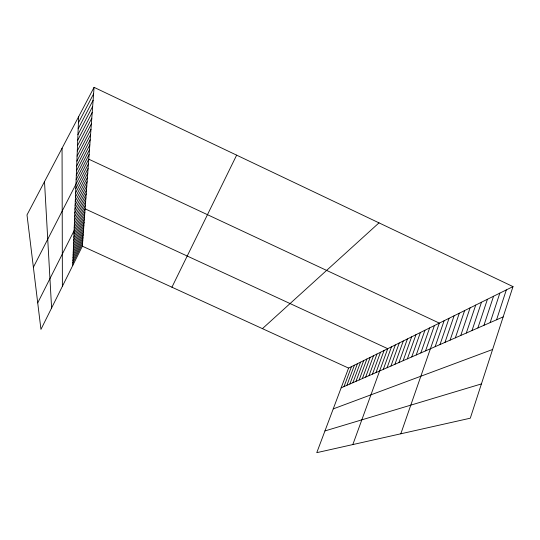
<?xml version="1.0" encoding="UTF-8"?>
<svg xmlns="http://www.w3.org/2000/svg" width="540" height="540" viewBox="0 0 540 540"><rect width="100%" height="100%" fill="white"/><g stroke="black" fill="none" stroke-linecap="round" stroke-linejoin="round"><path stroke-width="0.81" d="M72.698 265.599L78.658 116.66M94.068 87.338L27 214.927L40.952 329.387L82.357 246.186L94.068 87.338L513 286.598L470.293 418.196L316.778 452.662L348.57 368.091L513 286.598M496.564 319.788L506.324 289.906M490.151 322.596L499.844 293.119M483.928 325.323L493.553 296.237M477.887 327.969L487.438 299.268M472.014 330.541L481.491 302.218M466.304 333.038L475.713 305.08M460.755 335.468L470.09 307.868M455.355 337.831L464.623 310.574M450.097 340.132L459.297 313.22M444.98 342.374L454.106 315.785M439.992 344.56L449.057 318.29M435.139 346.687L444.13 320.733M425.561 350.879L434.417 325.546M400.815 433.796L439.331 323.109L88.769 159.179L33.379 267.253M420.836 352.944L429.624 327.922M416.239 354.962L424.953 330.237M407.383 358.837L415.962 334.692M411.757 356.92L420.404 332.492M403.124 360.7L411.635 336.839M398.965 362.522L407.41 338.931M390.947 366.032L399.256 342.974M394.909 364.298L403.286 340.976M383.299 369.38L391.487 346.822M387.079 367.726L395.327 344.918M352.829 444.569L387.733 348.685L85.111 208.852L37.719 302.886M372.479 374.119L380.477 352.283M376.002 372.58L384.062 350.501M365.661 377.109L373.538 355.718M369.029 375.631L376.967 354.017M359.134 379.964L366.896 359.012M362.36 378.554L370.177 357.386M355.975 381.348L363.677 360.605M346.896 385.324L354.429 365.189M349.859 384.021L357.446 363.69M352.883 382.698L360.531 362.164M343.994 386.593L351.473 366.653M171.929 287.206L236.642 155.149M73.008 257.722L82.978 237.749M72.9 260.401L82.769 240.624M72.799 263.027L82.559 243.432M73.46 246.395L83.869 225.619M73.346 249.318L83.639 228.751M73.231 252.18L83.416 231.815M73.123 254.981L83.194 234.812M73.96 233.996L84.848 212.362M73.832 237.202L84.598 215.791M73.703 240.334L84.348 219.139M73.582 243.398L84.105 222.419M74.365 223.904L85.644 201.569M74.223 227.347L85.374 205.254M74.797 213.044L86.501 189.972M74.648 216.756L86.211 193.934M74.507 220.374L85.921 197.802M75.269 201.332L87.426 177.464M75.107 205.335L87.109 181.744M74.952 209.243L86.798 185.909M75.776 188.649L88.418 163.937M75.6 192.989L88.081 168.568M75.431 197.215L87.75 173.077M76.127 179.827L89.114 154.535M76.68 166.023L90.2 139.82M76.491 170.748L89.829 144.862M76.309 175.351L89.465 149.762M77.078 156.155L90.977 129.317M76.876 161.156L90.578 134.642M77.497 145.706L91.793 118.199M77.281 151.004L91.382 123.836M77.936 134.615L92.664 106.414M77.713 140.245L92.225 112.394M78.408 122.83L93.589 93.892M78.172 128.817L93.116 100.244M262.426 328.644L379.006 222.865M341.145 387.842L503.165 316.899M333.234 408.895L492.588 349.488M324.945 430.933L481.417 383.92M82.357 246.186L348.57 368.091M44.503 181.629L51.597 307.989M62.059 148.23L62.39 286.308"/></g></svg>
